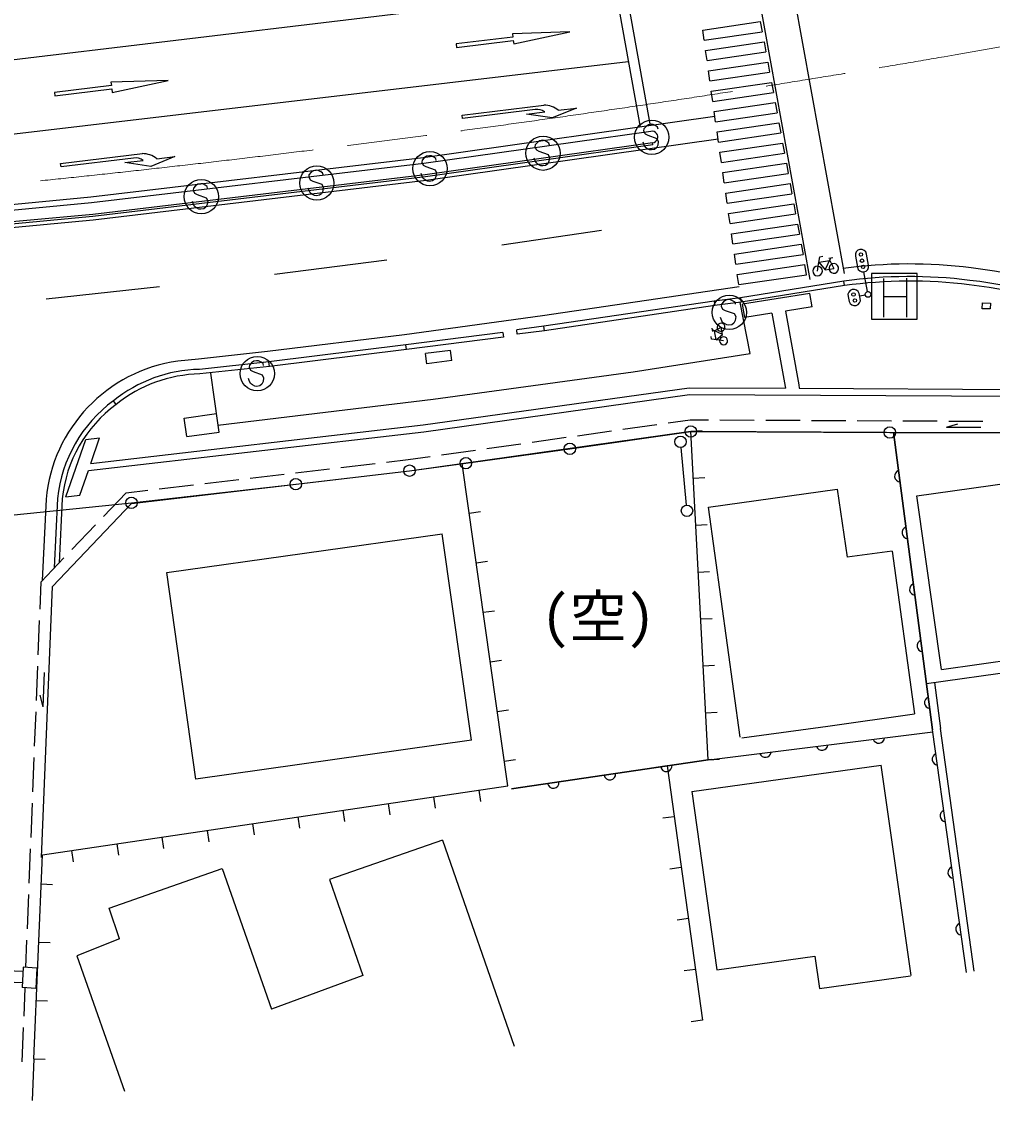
# Model space of a CAD drawing. Units: millimetres, scale not verified. Extents: x 40000 to 680000, y 20000 to 380000.
# Drawn here: x 86176 to 128622, y 243793 to 290994 of the extents above; entities that cross this region are included whole.
import ezdxf
from ezdxf.enums import TextEntityAlignment as Align

# ---------------------------------------------------------------- set-up
doc = ezdxf.new("R2010")
doc.units = ezdxf.units.MM
doc.header["$LTSCALE"] = 1000
doc.linetypes.add('CHAIN', pattern=[18.5, 12, -1.5, 3.5, -1.5])
for name, color, linetype, lineweight in [('M-BGD', 7, 'Continuous', 25), ('M-BMK', 2, 'CHAIN', 13), ('M-BMK-ROW', 30, 'Continuous', 25), ('M-STR-STRC', 7, 'Continuous', 25), ('M-STR-STRD', 7, 'Continuous', 25)]:
    doc.layers.add(name, color=color, linetype=linetype, lineweight=lineweight)
doc.styles.add('ＭＳ ゴシック', font='')
doc.styles.get('ＭＳ ゴシック').set_extended_font_data('MS Gothic')

msp = doc.modelspace()

# ---------------------------------------------------------------- linework, layer by layer
at = {"layer": 'M-BGD'}
for p, q in [((113778, 285595), (103839, 284194)), ((113778, 285595), (113764, 285694)), ((103839, 284194), (89296, 282460)), ((89296, 282460), (74654, 281087)), ((122630, 280736), (122718, 280243)), ((123210, 280331), (123123, 280823)), ((123162, 279180), (123008, 280041)), ((122129, 279639), (117614, 278910)), ((122161, 279442), (117639, 278711)), ((122161, 279442), (122129, 279639)), ((120643, 279101), (117700, 278635)), ((120737, 278509), (120643, 279101)), ((122311, 278968), (122362, 278753)), ((122846, 278875), (122796, 279090)), ((123063, 279026), (122821, 278982)), ((116451, 278766), (109007, 277668)), ((116480, 278568), (109036, 277470)), ((117614, 278910), (116451, 278766)), ((116451, 278766), (116480, 278568)), ((117639, 278711), (116475, 278568)), ((118028, 276475), (117593, 278705)), ((117614, 278910), (117639, 278711)), ((117794, 278042), (117700, 278635)), ((120737, 278509), (119572, 278324)), ((118979, 278230), (117794, 278042)), ((118979, 278230), (119563, 275031)), ((119572, 278324), (120160, 275105)), ((109007, 277668), (107822, 277512)), ((109033, 277470), (109007, 277668)), ((116394, 277429), (116365, 277576)), ((116469, 277463), (116756, 277621)), ((116818, 277306), (116756, 277621)), ((107216, 277387), (102974, 276845)), ((107242, 277189), (103000, 276646)), ((107216, 277387), (107242, 277189)), ((107848, 277314), (107822, 277512)), ((109033, 277470), (107848, 277314)), ((116345, 277094), (116322, 277212)), ((116697, 277052), (116345, 277094)), ((116818, 277306), (116379, 277503)), ((116545, 277070), (116469, 277463)), ((116545, 277070), (116818, 277306)), ((102974, 276845), (96986, 276105)), ((102999, 276646), (97011, 275907)), ((102999, 276646), (102974, 276845)), ((104934, 276607), (103840, 276470)), ((104990, 276161), (104934, 276607)), ((116871, 277032), (116697, 277052)), ((103897, 276023), (103840, 276470)), ((104990, 276161), (103897, 276023)), ((112915, 275665), (118028, 276475)), ((96986, 276105), (93954, 275775)), ((97008, 275906), (93967, 275575)), ((97008, 275906), (96986, 276105)), ((104177, 274477), (112915, 275665)), ((94434, 275613), (94762, 273334)), ((103727, 273347), (115361, 274974)), ((115361, 274974), (119569, 274953)), ((119563, 275031), (119569, 274953)), ((120160, 275105), (120170, 274950)), ((120170, 274950), (132207, 274889)), ((90317, 274245), (90191, 274401)), ((94762, 273334), (104177, 274477)), ((103765, 273050), (115381, 274674)), ((115381, 274674), (132200, 274589)), ((93286, 273645), (94693, 273845)), ((94808, 273033), (94693, 273845)), ((89203, 271664), (103727, 273347)), ((93401, 272833), (93286, 273645)), ((112460, 273154), (113945, 273364)), ((114441, 273434), (115407, 273570)), ((115407, 273570), (116211, 273567)), ((116711, 273564), (118211, 273557)), ((118711, 273555), (120211, 273548)), ((120711, 273545), (122211, 273538)), ((122711, 273536), (124211, 273528)), ((124710, 273526), (126210, 273519)), ((126612, 273253), (127113, 273401)), ((126710, 273516), (128210, 273509)), ((89095, 271350), (103765, 273050)), ((93401, 272833), (94808, 273033)), ((103141, 271334), (115441, 273070)), ((110480, 272875), (111965, 273085)), ((115438, 273070), (115937, 273096)), ((115438, 273070), (115937, 273096)), ((116190, 258699), (115438, 273070)), ((115441, 273070), (131397, 272994)), ((124293, 273028), (126009, 260012)), ((126009, 260012), (124293, 273028)), ((126612, 273253), (128112, 273246)), ((88111, 270196), (88978, 272713)), ((88978, 272713), (89589, 272786)), ((89203, 271664), (89589, 272786)), ((106519, 272316), (108004, 272525)), ((108499, 272595), (109985, 272805)), ((115244, 269840), (115008, 272361)), ((103077, 271830), (104044, 271966)), ((104539, 272036), (106024, 272246)), ((98154, 271251), (99644, 271426)), ((100140, 271485), (101630, 271660)), ((102127, 271718), (103077, 271830)), ((105438, 271658), (105933, 271728)), ((88722, 270268), (89095, 271350)), ((90986, 269905), (103141, 271334)), ((94181, 270784), (95671, 270959)), ((96168, 271018), (97658, 271193)), ((115545, 271017), (116044, 271043)), ((90748, 270381), (91699, 270492)), ((92195, 270551), (93685, 270726)), ((116209, 269744), (121829, 270535)), ((121829, 270535), (122275, 267562)), ((125322, 270241), (129371, 270817)), ((87750, 270134), (87606, 267088)), ((87949, 270118), (87816, 267309)), ((88111, 270196), (88722, 270268)), ((89754, 269338), (90748, 270381)), ((126402, 262649), (125322, 270241)), ((87525, 266279), (90986, 269905)), ((105744, 269488), (106239, 269558)), ((117591, 259680), (116209, 269744)), ((88373, 267891), (89408, 268977)), ((92520, 266888), (104569, 268589)), ((105841, 259549), (104569, 268589)), ((115653, 268964), (116152, 268990)), ((124243, 267827), (122275, 267562)), ((124243, 267827), (125222, 260703)), ((87033, 266487), (88028, 267530)), ((106051, 267318), (106546, 267388)), ((93792, 257848), (92520, 266888)), ((115760, 266911), (116259, 266937)), ((86985, 265293), (87033, 266487)), ((87053, 254420), (87525, 266279)), ((106358, 265148), (106853, 265218)), ((115867, 264858), (116367, 264884)), ((86906, 263295), (86965, 264794)), ((141821, 264298), (125744, 262023)), ((126402, 262649), (136900, 264114)), ((106665, 262978), (107160, 263048)), ((86826, 261297), (86886, 262795)), ((87124, 261012), (87184, 262511)), ((115975, 262805), (116474, 262831)), ((126091, 262072), (126356, 260058)), ((87124, 261012), (86994, 261518)), ((86747, 259298), (86806, 260797)), ((106971, 260808), (107467, 260878)), ((116082, 260752), (116582, 260778)), ((121434, 260172), (125222, 260703)), ((117667, 259660), (121434, 260172)), ((116339, 258707), (126022, 259919)), ((116339, 258707), (126022, 259919)), ((127485, 249393), (126009, 260012)), ((127485, 249393), (126009, 260012)), ((127831, 249445), (126356, 260058)), ((105841, 259549), (93792, 257848)), ((86667, 257300), (86727, 258799)), ((107278, 258639), (107773, 258709)), ((116190, 258699), (107601, 257427)), ((107601, 257427), (116190, 258699)), ((116190, 258699), (116689, 258725)), ((116339, 258707), (116190, 258699)), ((114397, 258434), (113902, 258365)), ((114397, 258434), (115952, 247299)), ((115486, 257309), (123762, 258456)), ((125068, 249257), (123762, 258456)), ((106163, 257366), (106236, 256871)), ((115486, 257309), (116574, 249511)), ((86587, 255301), (86647, 256800)), ((102206, 256780), (102279, 256285)), ((104184, 257073), (104258, 256578)), ((100228, 256487), (100301, 255992)), ((96271, 255901), (96344, 255406)), ((98249, 256194), (98322, 255699)), ((114708, 256207), (114213, 256138)), ((94292, 255608), (94366, 255113)), ((90336, 255022), (90409, 254527)), ((92314, 255315), (92387, 254820)), ((104575, 255173), (99631, 253458)), ((104575, 255173), (107719, 246174)), ((86508, 253303), (86568, 254802)), ((88357, 254729), (88430, 254234)), ((90004, 252209), (94939, 253942)), ((94939, 253942), (97101, 247787)), ((115019, 253980), (114524, 253911)), ((87034, 253266), (87533, 253244)), ((99631, 253458), (101089, 249254)), ((86428, 251304), (86488, 252803)), ((90457, 250859), (90004, 252209)), ((115330, 251753), (114835, 251684)), ((86361, 249611), (86409, 250805)), ((86924, 250716), (87424, 250695)), ((90457, 250859), (88597, 250125)), ((88597, 250125), (90675, 244194)), ((116574, 249511), (120852, 250105)), ((120852, 250105), (121060, 248687)), ((85075, 249493), (86239, 249448)), ((86248, 249617), (86198, 248728)), ((86847, 249583), (86248, 249617)), ((86847, 249583), (86797, 248694)), ((101089, 249254), (97101, 247787)), ((115641, 249526), (115146, 249457)), ((121060, 248687), (125040, 249241)), ((85065, 248994), (86210, 248949)), ((86797, 248694), (86198, 248728)), ((86322, 248721), (86270, 247481)), ((86815, 248166), (87314, 248145)), ((86249, 246982), (86186, 245483)), ((115952, 247299), (115457, 247230)), ((115952, 247299), (115457, 247230)), ((86705, 245617), (86632, 243793)), ((86705, 245617), (87205, 245595))]:
    msp.add_line(p, q, dxfattribs=at)
msp.add_lwpolyline([(128187, 278683), (128535, 278676), (128530, 278420), (128181, 278428)], close=True, dxfattribs=at)
msp.add_lwpolyline([(86705, 245617), (87088, 254541), (107432, 257554), (105438, 271658)], dxfattribs=at)
for centre, radius in [((122872, 280804), 75), ((122920, 280533), 75), ((122969, 280263), 75), ((122547, 279053), 75), ((123184, 279057), 125), ((123184, 279057), 125), ((122610, 278790), 75), ((114984, 272610), 250), ((115267, 269591), 250)]:
    msp.add_circle(centre, radius, dxfattribs=at)
for centre, radius, start, end in [((122876, 280780), 250, 10.1202, 190.1202), ((122964, 280287), 250, 190.1202, 280.1202), ((122964, 280287), 250, 280.1202, 10.1202), ((124999, 258978), 20860, 82.7482, 97.907), ((124999, 258978), 20660, 82.744, 97.907), ((125469, 260309), 19282, 62.8516, 83.6293), ((125469, 260309), 19482, 62.8516, 83.6247), ((122553, 279029), 250, 104.1395, 194.1395), ((122553, 279029), 250, 14.1395, 104.1395), ((122604, 278814), 250, 194.1395, 14.1395), ((116756, 277621), 175, 288.4375, 287.5862), ((116871, 277032), 175, 180.6857, 179.8344), ((94071, 269615), 6161, 91.0915, 129.0347), ((94071, 269615), 5961, 91.0062, 129.0347), ((93802, 269503), 6085, 126.3974, 174.05), ((93802, 269503), 5885, 126.3974, 173.9954), ((124602, 271110), 256, 110.194, 264.8333), ((124929, 268632), 256, 110.194, 264.8333), ((125256, 266153), 256, 110.194, 264.8333), ((125583, 263675), 256, 110.194, 264.8333), ((125910, 261196), 256, 110.194, 264.8333), ((123655, 259680), 256, 199.8177, 354.457), ((121174, 259369), 256, 199.8177, 354.457), ((118693, 259058), 256, 199.8177, 354.457), ((126246, 258719), 256, 110.5925, 265.2317), ((114368, 258429), 250, 188.4248, 8.4248), ((109422, 257697), 250, 188.4248, 8.4248), ((111895, 258063), 250, 188.4248, 8.4248), ((126590, 256243), 256, 110.5925, 265.2317), ((126934, 253767), 256, 110.5925, 265.2317), ((127278, 251291), 256, 110.5925, 265.2317)]:
    msp.add_arc(centre, radius, start, end, dxfattribs=at)
at = {"layer": 'M-BMK'}
msp.add_lwpolyline([(126508, 289454), (127000, 289539), (127493, 289624), (127986, 289710), (128478, 289796), (128971, 289882), (129463, 289969), (129955, 290057), (130448, 290145), (130940, 290233), (131432, 290321), (131924, 290410), (132416, 290500), (132908, 290589), (133400, 290679), (133891, 290770), (134383, 290861), (134875, 290952), (135366, 291043)], dxfattribs=at)
msp.add_arc((26512, 870918), 590000, 274.08859, 279.75783, dxfattribs=at)
at = {"layer": 'M-BMK-ROW'}
for p, q in [((110148, 272301), (115433, 273062)), ((115433, 273062), (124139, 273015)), ((124139, 273015), (131399, 273014)), ((105603, 271670), (110148, 272301)), ((103140, 271344), (105603, 271670)), ((98163, 270753), (103140, 271344)), ((90977, 269937), (98163, 270753)), ((77826, 268611), (90977, 269937))]:
    msp.add_line(p, q, dxfattribs=at)
for centre in [(115433, 273062), (124139, 273015), (110148, 272301), (105603, 271670), (103140, 271344), (98163, 270753), (90977, 269937)]:
    msp.add_circle(centre, 250, dxfattribs=at)
at = {"layer": 'M-STR-STRC'}
for p, q in [((118546, 299858), (122145, 279966)), ((117166, 298908), (120641, 279703)), ((111493, 295992), (113217, 286374)), ((111927, 296124), (113663, 286437)), ((82803, 288968), (112121, 292488)), ((115955, 290623), (118475, 290992)), ((118475, 290992), (118556, 290549)), ((107657, 290313), (105175, 290014)), ((110148, 290538), (107639, 290462)), ((107639, 290462), (107657, 290313)), ((107693, 290015), (110148, 290538)), ((116018, 290177), (115955, 290623)), ((116018, 290177), (118556, 290549)), ((105175, 290014), (105193, 289865)), ((105193, 289865), (107675, 290164)), ((107675, 290164), (107693, 290015)), ((116081, 289732), (118637, 290107)), ((118637, 290107), (118719, 289664)), ((116144, 289286), (116081, 289732)), ((116144, 289286), (118719, 289664)), ((83010, 285745), (112702, 289249)), ((116207, 288841), (118800, 289221)), ((118800, 289221), (118881, 288778)), ((92591, 288419), (90082, 288343)), ((90136, 287896), (92591, 288419)), ((116270, 288395), (116207, 288841)), ((116270, 288395), (118881, 288778)), ((90100, 288194), (87618, 287894)), ((87636, 287745), (90118, 288045)), ((90082, 288343), (90100, 288194)), ((90118, 288045), (90136, 287896)), ((116333, 287949), (118963, 288335)), ((116396, 287504), (116333, 287949)), ((118963, 288335), (119044, 287892)), ((87618, 287894), (87636, 287745)), ((116396, 287504), (119044, 287892)), ((105438, 286906), (109012, 287337)), ((108632, 287140), (105456, 286757)), ((108253, 286944), (109048, 287039)), ((110437, 287207), (109381, 286778)), ((109643, 287111), (110437, 287207)), ((116459, 287058), (119125, 287449)), ((116522, 286613), (116459, 287058)), ((116522, 286613), (119207, 287006)), ((119125, 287449), (119207, 287006)), ((116490, 286835), (103729, 285037)), ((105456, 286757), (105438, 286906)), ((109381, 286778), (108253, 286944)), ((116585, 286167), (119288, 286564)), ((119288, 286564), (119369, 286121)), ((113386, 286299), (113374, 286213)), ((113374, 286213), (113438, 286077)), ((113482, 286403), (113386, 286299)), ((113438, 286077), (113551, 286022)), ((113580, 286472), (113482, 286403)), ((113705, 286498), (113580, 286472)), ((113792, 286486), (113705, 286498)), ((113900, 286431), (113792, 286486)), ((113982, 286376), (113900, 286431)), ((114008, 286292), (113982, 286376)), ((116647, 285721), (116585, 286167)), ((116647, 285721), (119369, 286121)), ((116630, 285845), (103858, 284045)), ((108631, 285600), (108619, 285515)), ((108727, 285704), (108631, 285600)), ((108825, 285774), (108727, 285704)), ((108950, 285799), (108825, 285774)), ((109037, 285787), (108950, 285799)), ((109145, 285733), (109037, 285787)), ((109227, 285677), (109145, 285733)), ((109253, 285593), (109227, 285677)), ((113376, 285632), (113347, 285715)), ((113439, 285499), (113376, 285632)), ((113551, 286022), (113951, 285881)), ((113989, 285581), (113936, 285469)), ((113951, 285881), (114011, 285752)), ((114011, 285752), (113989, 285581)), ((116710, 285276), (119451, 285678)), ((119451, 285678), (119532, 285235)), ((87881, 284787), (91455, 285218)), ((103881, 285100), (103783, 285031)), ((104005, 285126), (103881, 285100)), ((104092, 285113), (104005, 285126)), ((104200, 285059), (104092, 285113)), ((108619, 285515), (108683, 285378)), ((108683, 285378), (108796, 285323)), ((108796, 285323), (109196, 285182)), ((109196, 285182), (109256, 285053)), ((113517, 285444), (113439, 285499)), ((113627, 285388), (113517, 285444)), ((113717, 285375), (113627, 285388)), ((113842, 285397), (113717, 285375)), ((113936, 285469), (113842, 285397)), ((116773, 284830), (116710, 285276)), ((116773, 284830), (119532, 285235)), ((87899, 284638), (87881, 284787)), ((91075, 285021), (87899, 284638)), ((103729, 285037), (89206, 283305)), ((90696, 284824), (91491, 284920)), ((91824, 284658), (90696, 284824)), ((92880, 285088), (91824, 284658)), ((92086, 284992), (92880, 285088)), ((103686, 284927), (103674, 284841)), ((103674, 284841), (103739, 284705)), ((103783, 285031), (103686, 284927)), ((103739, 284705), (103852, 284650)), ((103852, 284650), (104251, 284509)), ((104283, 285003), (104200, 285059)), ((104309, 284920), (104283, 285003)), ((108621, 284933), (108592, 285016)), ((108684, 284800), (108621, 284933)), ((108762, 284745), (108684, 284800)), ((108872, 284689), (108762, 284745)), ((108962, 284677), (108872, 284689)), ((109087, 284698), (108962, 284677)), ((109181, 284770), (109087, 284698)), ((109234, 284882), (109181, 284770)), ((109256, 285053), (109234, 284882)), ((116836, 284385), (119614, 284792)), ((119614, 284792), (119695, 284349)), ((98740, 284294), (98728, 284208)), ((98728, 284208), (98793, 284072)), ((98836, 284398), (98740, 284294)), ((98935, 284467), (98836, 284398)), ((99059, 284493), (98935, 284467)), ((99146, 284481), (99059, 284493)), ((99254, 284426), (99146, 284481)), ((99337, 284371), (99254, 284426)), ((99362, 284287), (99337, 284371)), ((103677, 284260), (103648, 284343)), ((103740, 284127), (103677, 284260)), ((104290, 284209), (104237, 284097)), ((104251, 284509), (104312, 284379)), ((104312, 284379), (104290, 284209)), ((116899, 283939), (116836, 284385)), ((116899, 283939), (119695, 284349)), ((103858, 284045), (89312, 282311)), ((93687, 283702), (93675, 283617)), ((93783, 283806), (93687, 283702)), ((93881, 283876), (93783, 283806)), ((94006, 283901), (93881, 283876)), ((94093, 283889), (94006, 283901)), ((94201, 283835), (94093, 283889)), ((94283, 283779), (94201, 283835)), ((94309, 283695), (94283, 283779)), ((98731, 283627), (98701, 283710)), ((98793, 284072), (98906, 284017)), ((98906, 284017), (99305, 283876)), ((99305, 283876), (99366, 283747)), ((99366, 283747), (99343, 283576)), ((103818, 284072), (103740, 284127)), ((103927, 284016), (103818, 284072)), ((104017, 284003), (103927, 284016)), ((104143, 284025), (104017, 284003)), ((104237, 284097), (104143, 284025)), ((116962, 283493), (119776, 283906)), ((119776, 283906), (119858, 283463)), ((89206, 283305), (83302, 282752)), ((93675, 283617), (93739, 283480)), ((93739, 283480), (93852, 283425)), ((93852, 283425), (94252, 283284)), ((94252, 283284), (94312, 283155)), ((98794, 283494), (98731, 283627)), ((98871, 283439), (98794, 283494)), ((98981, 283383), (98871, 283439)), ((99071, 283370), (98981, 283383)), ((99197, 283392), (99071, 283370)), ((99290, 283464), (99197, 283392)), ((99343, 283576), (99290, 283464)), ((117025, 283048), (116962, 283493)), ((117025, 283048), (119858, 283463)), ((93677, 283036), (93648, 283118)), ((93740, 282903), (93677, 283036)), ((93818, 282848), (93740, 282903)), ((93928, 282791), (93818, 282848)), ((94018, 282779), (93928, 282791)), ((94143, 282800), (94018, 282779)), ((94237, 282873), (94143, 282800)), ((94290, 282984), (94237, 282873)), ((94312, 283155), (94290, 282984)), ((117088, 282602), (119939, 283020)), ((119939, 283020), (120020, 282578)), ((89312, 282311), (74666, 280938)), ((117151, 282157), (117088, 282602)), ((117151, 282157), (120020, 282578)), ((111534, 281853), (107170, 281204)), ((117214, 281711), (120102, 282135)), ((120102, 282135), (120183, 281692)), ((117277, 281266), (117214, 281711)), ((117277, 281266), (120183, 281692)), ((117339, 280820), (120264, 281249)), ((120264, 281249), (120346, 280806)), ((102150, 280559), (97228, 279932)), ((117402, 280374), (117339, 280820)), ((117402, 280374), (120346, 280806)), ((121008, 280287), (121071, 280708)), ((121035, 280468), (121509, 280545)), ((121035, 280468), (121308, 280132)), ((121071, 280708), (121213, 280731)), ((121308, 280132), (121561, 280650)), ((121472, 280636), (121649, 280665)), ((121509, 280545), (121687, 280194)), ((117468, 279929), (120427, 280363)), ((117533, 279484), (117468, 279929)), ((117533, 279484), (120492, 279918)), ((120492, 279918), (120427, 280363)), ((120977, 280079), (121008, 280287)), ((121308, 280132), (121687, 280194)), ((125336, 279970), (123336, 279970)), ((123336, 279970), (123336, 277970)), ((125336, 277970), (125336, 279970)), ((123876, 278055), (123876, 279755)), ((124868, 279766), (124868, 278061)), ((92199, 279381), (87249, 278849)), ((117556, 279384), (108945, 278114)), ((123876, 278970), (124868, 278970)), ((116772, 278635), (116760, 278549)), ((116760, 278549), (116825, 278413)), ((116868, 278739), (116772, 278635)), ((116967, 278809), (116868, 278739)), ((117091, 278834), (116967, 278809)), ((117178, 278822), (117091, 278834)), ((117286, 278767), (117178, 278822)), ((117369, 278712), (117286, 278767)), ((117395, 278628), (117369, 278712)), ((108945, 278114), (102918, 277291)), ((116763, 277968), (116733, 278051)), ((116825, 278413), (116938, 278358)), ((116938, 278358), (117337, 278217)), ((117337, 278217), (117398, 278088)), ((117398, 278088), (117376, 277917)), ((116826, 277835), (116763, 277968)), ((116903, 277780), (116826, 277835)), ((117013, 277724), (116903, 277780)), ((117103, 277711), (117013, 277724)), ((117229, 277733), (117103, 277711)), ((117322, 277805), (117229, 277733)), ((117376, 277917), (117322, 277805)), ((123336, 277970), (125336, 277970)), ((102918, 277291), (96934, 276552)), ((93905, 276222), (93002, 276138)), ((96934, 276552), (93905, 276222)), ((96329, 276132), (96230, 276062)), ((96453, 276157), (96329, 276132)), ((96540, 276145), (96453, 276157)), ((96648, 276091), (96540, 276145)), ((96134, 275958), (96122, 275873)), ((96122, 275873), (96186, 275736)), ((96230, 276062), (96134, 275958)), ((96186, 275736), (96300, 275681)), ((96300, 275681), (96699, 275540)), ((96731, 276035), (96648, 276091)), ((96756, 275951), (96731, 276035)), ((96125, 275292), (96095, 275374)), ((96188, 275159), (96125, 275292)), ((96737, 275240), (96684, 275129)), ((96699, 275540), (96759, 275411)), ((96759, 275411), (96737, 275240)), ((96265, 275104), (96188, 275159)), ((96375, 275047), (96265, 275104)), ((96465, 275035), (96375, 275047)), ((96591, 275056), (96465, 275035)), ((96684, 275129), (96591, 275056)), ((87248, 270099), (87079, 266536))]:
    msp.add_line(p, q, dxfattribs=at)
for centre in [(113729, 285934), (108974, 285235), (104030, 284562), (99084, 283929), (94030, 283338), (117116, 278270), (96478, 275594)]:
    msp.add_circle(centre, 750, dxfattribs=at)
for centre, radius, start, end in [((108733, 286651), 500, 51.037, 101.6175), ((109010, 286337), 1000, 50.7206, 89.9157), ((91453, 284218), 1000, 50.7206, 89.9157), ((91176, 284531), 500, 51.037, 101.6175), ((121687, 280194), 210, 196.5956, 195.7443), ((124999, 258978), 21410, 82.7595, 97.77), ((120977, 280079), 210, 88.8438, 87.9925), ((125469, 260309), 20032, 60.2683, 83.6127), ((93940, 269483), 6721, 98.0241, 174.7426)]:
    msp.add_arc(centre, radius, start, end, dxfattribs=at)
at = {"layer": 'M-STR-STRD'}
for p, q in [((113694, 286189), (103761, 284789)), ((113764, 285694), (103826, 284293)), ((103761, 284789), (89233, 283057)), ((103826, 284293), (89286, 282560)), ((89233, 283057), (83312, 282502)), ((89286, 282560), (74646, 281187))]:
    msp.add_line(p, q, dxfattribs=at)
msp.add_arc((113744, 285943), 250, 274.7297, 101.3154, dxfattribs=at)

# ---------------------------------------------------------------- texts
at = {"layer": 'M-BGD', "style": 'ＭＳ ゴシック'}
msp.add_text('(空)', height=1833, dxfattribs=at).set_placement((111386, 264973), align=Align.MIDDLE_CENTER)

doc.saveas('drawing.dxf')
